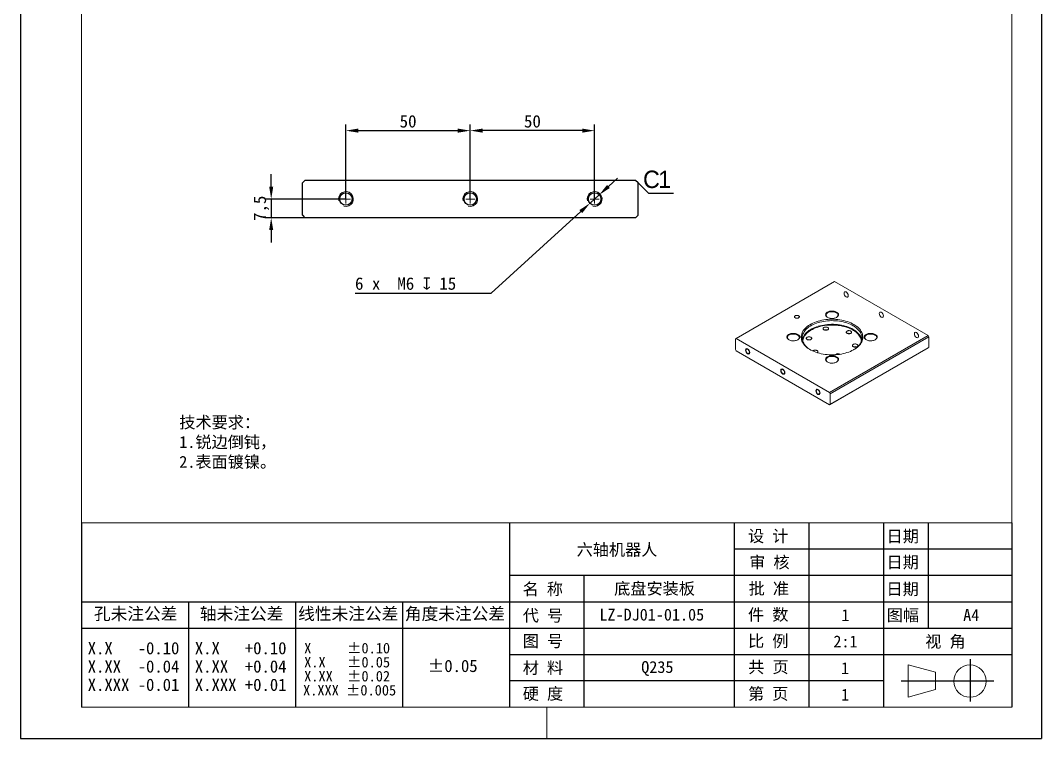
# Model space of a CAD drawing. Header units: millimetres. Extents: x 13 to 7248, y -1201 to 1478.
# Drawn here: x 4555.2 to 4965.8, y 15.6 to 304.4 of the extents above; entities that cross this region are included whole.
import ezdxf

# ---------------------------------------------------------------- set-up
doc = ezdxf.new("R2010")
doc.units = ezdxf.units.MM
doc.header["$LTSCALE"] = 5
doc.header["$PDSIZE"] = -1
doc.linetypes.add('CENTER2', pattern=[28.575, 19.05, -3.175, 3.175, -3.175])
doc.linetypes.add('SLD-实线', pattern=[0])
doc.layers.get('0').update_dxf_attribs({"lineweight": 30})
for name, color, linetype, lineweight in [('中心线层', 1, 'CENTER2', 13), ('粗实线', 7, 'SLD-实线', 15), ('细实线层', 5, 'Continuous', 15)]:
    doc.layers.add(name, color=color, linetype=linetype, lineweight=lineweight)
for name, color, linetype in [('图框', 7, 'SLD-实线'), ('文字层', 7, 'SLD-实线'), ('标注层', 96, 'SLD-实线')]:
    doc.layers.add(name, color=color, linetype=linetype)
doc.styles.add('SLDTEXTSTYLE1', font='', dxfattribs={"bigfont": 'bigfont'})
doc.styles.add('SLDTEXTSTYLE2', font='')
doc.styles.add('SLDTEXTSTYLE3', font='', dxfattribs={"bigfont": 'bigfont'})
doc.styles.get("Standard").update_dxf_attribs({"font": ''})
doc.styles.get('SLDTEXTSTYLE1').set_extended_font_data('宋体')
doc.styles.get('SLDTEXTSTYLE2').set_extended_font_data('宋体')
doc.styles.get('SLDTEXTSTYLE3').set_extended_font_data('汉仪长仿宋体')
doc.styles.get('Standard').set_extended_font_data('SimSun')
doc.dimstyles.new('副本2-1', dxfattribs={"dimscale": 2, "dimtxt": 2.5, "dimasz": 2.5, "dimexe": 1.25, "dimexo": 0, "dimtad": 1, "dimtoh": 1, "dimtxsty": 'Standard', "dimcen": 2.5, "dimclrt": 256, "dimadec": 0, "dimazin": 0, "dimtfac": 1, "dimtmove": 0, "dimatfit": 3, "dimfxl": 0, "dimarcsym": 0})

# ---------------------------------------------------------------- blocks, each defined once
blk = doc.blocks.new('SW_NOTE_0')
at = {"color": 0, "linetype": 'Continuous', "lineweight": 0, "char_height": 10.583, "attachment_point": 2}
for s, insert in [('X     ±0.10', (35.9, 12.3)), ('X.X   ±0.05', (35.9, -1.8)), ('X.XX  ±0.02', (35.9, -15.9)), (' X.XXX ±0.005', (34.8, -30))]:
    blk.add_mtext(s, dxfattribs=dict(at, insert=insert))
blk = doc.blocks.new('SW_NOTE_1')
at = {"color": 0, "linetype": 'Continuous', "lineweight": 0, "char_height": 12.312, "attachment_point": 2, "style": 'SLDTEXTSTYLE2'}
for s, insert in [('X.X   -0.10', (38.1, 14.3)), ('X.XX  -0.04', (38.1, -4.1)), ('X.XXX -0.01', (38.1, -22.5))]:
    blk.add_mtext(s, dxfattribs=dict(at, insert=insert))
blk = doc.blocks.new('SW_NOTE_2')
at = {"color": 0, "linetype": 'Continuous', "lineweight": 0, "char_height": 12.312, "attachment_point": 2, "style": 'SLDTEXTSTYLE2'}
for s, insert in [('X.X   +0.10', (38.1, 14.3)), ('X.XX  +0.04', (38.1, -4.1)), ('X.XXX +0.01', (38.1, -22.5))]:
    blk.add_mtext(s, dxfattribs=dict(at, insert=insert))
blk = doc.blocks.new('*D173')
at = {"layer": 'Defpoints', "color": 0}
for p in [(4787.96, 234.24), (4784.26, 230.88)]:
    blk.add_point(p, dxfattribs=at)
at = {"layer": '标注层', "color": 0, "lineweight": -2}
for p, q in [((4791.66, 237.61), (4795.36, 240.97)), ((4787.96, 234.24), (4784.26, 230.88)), ((4744.5, 194.73), (4780.56, 227.52)), ((4689.77, 194.73), (4744.5, 194.73))]:
    blk.add_line(p, q, dxfattribs=at)
at = {"layer": '标注层', "color": 0}
for points in [[(4791.1, 238.22), (4792.22, 236.99), (4787.96, 234.24)], [(4780, 228.13), (4781.12, 226.9), (4784.26, 230.88)]]:
    blk.add_solid(points, dxfattribs=at)
at = {"layer": '标注层', "insert": (4689.77, 201.08), "char_height": 5, "attachment_point": 1}
blk.add_mtext('6 x  M6 {\\fGDT|b0|i0|c134|p2;x} 15', dxfattribs=at)
blk = doc.blocks.new('*D174')
at = {"layer": 'Defpoints', "color": 0}
for p in [(4736.11, 260.06), (4686.11, 232.56), (4736.11, 232.56)]:
    blk.add_point(p, dxfattribs=at)
at = {"layer": '标注层', "color": 0, "lineweight": -2}
for p, q in [((4686.11, 232.56), (4686.11, 262.56)), ((4691.11, 260.06), (4731.11, 260.06)), ((4736.11, 232.56), (4736.11, 262.56))]:
    blk.add_line(p, q, dxfattribs=at)
at = {"layer": '标注层', "color": 0}
for points in [[(4691.11, 260.89), (4691.11, 259.23), (4686.11, 260.06)], [(4731.11, 260.89), (4731.11, 259.23), (4736.11, 260.06)]]:
    blk.add_solid(points, dxfattribs=at)
at = {"layer": '标注层', "insert": (4711.11, 266.31), "char_height": 5, "attachment_point": 2}
blk.add_mtext('50', dxfattribs=at)
blk = doc.blocks.new('*D175')
at = {"layer": 'Defpoints', "color": 0}
for p in [(4736.11, 260.06), (4736.11, 232.56), (4786.11, 232.56)]:
    blk.add_point(p, dxfattribs=at)
at = {"layer": '标注层', "color": 0, "lineweight": -2}
for p, q in [((4736.11, 232.56), (4736.11, 262.56)), ((4781.11, 260.06), (4741.11, 260.06)), ((4786.11, 232.56), (4786.11, 262.56))]:
    blk.add_line(p, q, dxfattribs=at)
at = {"layer": '标注层', "color": 0}
for points in [[(4741.11, 260.89), (4741.11, 259.23), (4736.11, 260.06)], [(4781.11, 260.89), (4781.11, 259.23), (4786.11, 260.06)]]:
    blk.add_solid(points, dxfattribs=at)
at = {"layer": '标注层', "insert": (4761.11, 266.31), "char_height": 5, "attachment_point": 2}
blk.add_mtext('50', dxfattribs=at)
blk = doc.blocks.new('*D176')
at = {"layer": 'Defpoints', "color": 0}
for p in [(4686.11, 232.56), (4656.07, 225.06), (4669.61, 225.06)]:
    blk.add_point(p, dxfattribs=at)
at = {"layer": '标注层', "color": 0, "lineweight": -2}
for p, q in [((4656.07, 237.56), (4656.07, 242.56)), ((4686.11, 232.56), (4653.57, 232.56)), ((4656.07, 232.56), (4656.07, 225.06)), ((4669.61, 225.06), (4653.57, 225.06)), ((4656.07, 220.06), (4656.07, 215.06))]:
    blk.add_line(p, q, dxfattribs=at)
at = {"layer": '标注层', "color": 0}
for points in [[(4655.24, 237.56), (4656.9, 237.56), (4656.07, 232.56)], [(4655.24, 220.06), (4656.9, 220.06), (4656.07, 225.06)]]:
    blk.add_solid(points, dxfattribs=at)
at = {"layer": '标注层', "insert": (4648.98, 228.81), "char_height": 5, "attachment_point": 2, "rotation": 90}
blk.add_mtext('7,5', dxfattribs=at)
blk = doc.blocks.new('SW_CHAMFER_DIMENSION_1')
at = {"layer": '标注层', "color": 0}
for p, q in [((-4.9, 10.3), (5.4, 0)), ((5.4, 0), (30.7, 0))]:
    blk.add_line(p, q, dxfattribs=at)
at = {"layer": '标注层', "color": 0, "char_height": 17.5, "attachment_point": 1, "style": 'SLDTEXTSTYLE3'}
for s, insert in [('C', (0, 22.6, 0.2)), ('1', (15.3, 22.6, 0.2))]:
    blk.add_mtext(s, dxfattribs=dict(at, insert=insert))
blk = doc.blocks.new('SW_CENTERMARKSYMBOL_12')
at = {"color": 0, "linetype": 'SLD-实线', "lineweight": 0}
for p, q in [((-2.5, 0), (-4.6, 0)), ((0, 0), (-2.5, 0)), ((0, 2.5), (0, 4.6)), ((0, 0), (0, 2.5)), ((0, 0), (0, -2.5)), ((0, 0), (2.5, 0)), ((2.5, 0), (4.6, 0)), ((0, -2.5), (0, -4.6))]:
    blk.add_line(p, q, dxfattribs=at)
blk = doc.blocks.new('SW_CENTERMARKSYMBOL_13')
at = {"color": 0, "linetype": 'SLD-实线', "lineweight": 0}
for p, q in [((-2.5, 0), (-4.6, 0)), ((0, 0), (-2.5, 0)), ((0, 2.5), (0, 4.6)), ((0, 0), (0, 2.5)), ((0, 0), (0, -2.5)), ((0, 0), (2.5, 0)), ((2.5, 0), (4.6, 0)), ((0, -2.5), (0, -4.6))]:
    blk.add_line(p, q, dxfattribs=at)
blk = doc.blocks.new('SW_CENTERMARKSYMBOL_14')
at = {"color": 0, "linetype": 'SLD-实线', "lineweight": 0}
for p, q in [((-2.5, 0), (-4.6, 0)), ((0, 0), (-2.5, 0)), ((0, 2.5), (0, 4.6)), ((0, 0), (0, 2.5)), ((0, 0), (0, -2.5)), ((0, 0), (2.5, 0)), ((2.5, 0), (4.6, 0)), ((0, -2.5), (0, -4.6))]:
    blk.add_line(p, q, dxfattribs=at)

msp = doc.modelspace()

# ---------------------------------------------------------------- linework, layer by layer
for p, q in [((4669.6122, 240.0603), (4668.6121, 239.0603)), ((4668.6121, 226.0603), (4668.6121, 239.0603)), ((4802.6122, 240.0603), (4669.6122, 240.0603)), ((4803.6122, 239.0603), (4802.6122, 240.0603)), ((4803.6122, 226.0603), (4803.6122, 239.0603)), ((4668.6121, 226.0603), (4669.6122, 225.0603)), ((4802.6122, 225.0603), (4803.6122, 226.0603)), ((4802.6122, 225.0603), (4669.6122, 225.0603))]:
    msp.add_line(p, q)
for centre in [(4686.1122, 232.5603), (4736.1122, 232.5603), (4786.1122, 232.5603)]:
    msp.add_circle(centre, 2.5)
at = {"layer": '图框'}
for p, q in [((4555.2352, 604.2494), (4555.2352, 15.6494)), ((4965.8352, 604.2494), (4965.8352, 15.6494)), ((4555.2352, 15.6494), (4965.8352, 15.6494))]:
    msp.add_line(p, q, dxfattribs=at)
at = {"layer": '文字层'}
for p, q in [((4579.8352, 102.4494), (4579.8352, 28.2494)), ((4751.8352, 102.4494), (4751.8352, 28.2494)), ((4842.2352, 102.4494), (4842.2352, 28.2494)), ((4872.2352, 102.4494), (4872.2352, 28.2494)), ((4902.2352, 102.4494), (4902.2352, 28.2494)), ((4920.2352, 102.4494), (4920.2352, 60.0494)), ((4953.8352, 102.4494), (4953.8352, 28.2494)), ((4953.8352, 91.8494), (4842.2352, 91.8494)), ((4953.8352, 81.2494), (4751.8352, 81.2494)), ((4781.8352, 81.2494), (4781.8352, 28.2494)), ((4579.8352, 70.6494), (4953.8352, 70.6494)), ((4622.8352, 70.6494), (4622.8352, 28.2494)), ((4665.8352, 70.6494), (4665.8352, 28.2494)), ((4708.8352, 70.6494), (4708.8352, 28.2494)), ((4579.8352, 60.0494), (4953.8352, 60.0494)), ((4751.8352, 49.4494), (4953.8352, 49.4494)), ((4937.063, 47.5622), (4937.063, 30.592)), ((4902.2352, 38.8494), (4751.8352, 38.8494)), ((4909.4094, 38.8494), (4925.9086, 38.8494)), ((4925.9086, 38.8494), (4946.574, 38.8494))]:
    msp.add_line(p, q, dxfattribs=at)
at = {"layer": '粗实线'}
for p, q in [((4579.8352, 592.2494), (4579.8352, 28.2494)), ((4953.8352, 592.2494), (4953.8352, 28.2494)), ((4579.8352, 102.4494), (4953.8352, 102.4494)), ((4912.198, 45.3494), (4912.198, 32.3494)), ((4923.2362, 42.3284), (4912.198, 45.3494)), ((4923.2362, 35.3704), (4923.2362, 42.3284)), ((4912.198, 32.3494), (4923.2362, 35.3704)), ((4579.8352, 28.2494), (4953.8352, 28.2494)), ((4579.8352, 28.2494), (4953.8352, 28.2494)), ((4766.8352, 28.2494), (4766.8352, 15.6494))]:
    msp.add_line(p, q, dxfattribs=at)
msp.add_circle((4937.063, 38.7399), 6.5, dxfattribs=at)
at = {"layer": '细实线层'}
for p, q in [((4882.5785, 199.351), (4842.9805, 176.4916)), ((4882.5785, 199.351), (4920.1966, 177.6346)), ((4880.5986, 154.7751), (4920.1966, 177.6346)), ((4920.4794, 177.1447), (4880.8815, 154.2852)), ((4920.1966, 177.6346), (4920.4794, 177.1447)), ((4920.4794, 172.8986), (4920.4794, 177.1447)), ((4842.9805, 176.4916), (4842.6977, 176.3283)), ((4842.6977, 172.0822), (4842.6977, 176.3283)), ((4880.5986, 154.7751), (4842.9805, 176.4916)), ((4920.1966, 172.7353), (4880.5986, 149.8759)), ((4880.8815, 150.0392), (4920.4794, 172.8986)), ((4920.4794, 172.8986), (4920.1966, 172.7353)), ((4842.6977, 172.0822), (4842.9805, 171.5923)), ((4880.5986, 149.8759), (4842.9805, 171.5923)), ((4880.8815, 154.2852), (4880.5986, 154.7751)), ((4880.8815, 150.0392), (4880.8815, 154.2852)), ((4880.5986, 149.8759), (4880.8815, 150.0392))]:
    msp.add_line(p, q, dxfattribs=at)
at = {"layer": '细实线层', "flags": 128}
for points in [[(4887.2454, 195.1871), (4886.9207, 195.3), (4886.6454, 195.2465), (4886.4615, 195.0348), (4886.3969, 194.6971), (4886.4615, 194.2848), (4886.6454, 193.8608), (4886.9207, 193.4894), (4887.2454, 193.2274), (4887.5701, 193.1145), (4887.8454, 193.168), (4888.0294, 193.3797), (4888.0939, 193.7174), (4888.0294, 194.1297), (4887.8454, 194.5537), (4887.5701, 194.925), (4887.2454, 195.1871)], [(4868.1535, 185.6354), (4868.2975, 185.5302), (4868.3957, 185.4087), (4868.4426, 185.2775), (4868.4359, 185.1435), (4868.3758, 185.014), (4868.2656, 184.896), (4868.1112, 184.7959), (4867.921, 184.719), (4867.7052, 184.6695), (4867.4755, 184.6501), (4867.2442, 184.6618), (4867.0238, 184.704), (4866.8262, 184.7743), (4866.662, 184.8691), (4866.5401, 184.9832), (4866.4671, 185.1104), (4866.4469, 185.2439), (4866.4805, 185.3766), (4866.5662, 185.5011), (4866.6994, 185.6109), (4866.8729, 185.7), (4867.0772, 185.7637), (4867.3015, 185.7983), (4867.5336, 185.8022), (4867.761, 185.7751), (4867.9714, 185.7185), (4868.1535, 185.6354)], [(4883.427, 187.1049), (4883.6751, 186.939), (4883.8788, 186.7541), (4884.0336, 186.5541), (4884.1363, 186.3431), (4884.1847, 186.1258), (4884.1777, 185.9067), (4884.1156, 185.6905), (4883.9996, 185.4819), (4883.8323, 185.2852), (4883.6171, 185.1047), (4883.3587, 184.9442), (4883.0625, 184.8071), (4882.735, 184.6964), (4882.383, 184.6144), (4882.014, 184.5628), (4881.6361, 184.5429), (4881.257, 184.5549), (4880.8851, 184.5986), (4880.5282, 184.6731), (4880.1938, 184.7769), (4879.8892, 184.9076), (4879.6208, 185.0625), (4879.3943, 185.2384), (4879.2146, 185.4314), (4879.0855, 185.6375), (4879.0098, 185.8522), (4878.989, 186.071), (4879.0236, 186.2892), (4879.1129, 186.5022), (4879.2549, 186.7054), (4879.4467, 186.8945), (4879.6842, 187.0654), (4879.9622, 187.2146), (4880.2749, 187.3388), (4880.6156, 187.4354), (4880.977, 187.5024), (4881.3514, 187.5383), (4881.731, 187.5423), (4882.1074, 187.5143), (4882.4729, 187.455), (4882.8194, 187.3657), (4883.1398, 187.2481), (4883.427, 187.1049)], [(4883.2856, 186.8599), (4883.0137, 186.995), (4882.71, 187.1052), (4882.3812, 187.188), (4882.0348, 187.2416), (4881.6783, 187.2648), (4881.3199, 187.257), (4880.9674, 187.2185), (4880.6288, 187.1501), (4880.3117, 187.0534), (4880.0231, 186.9304), (4879.7694, 186.784), (4879.5564, 186.6174), (4879.3888, 186.4343), (4879.2703, 186.2388), (4879.2037, 186.0354), (4879.1902, 185.8284), (4879.2304, 185.6227), (4879.3232, 185.4227), (4879.4667, 185.2329), (4879.6575, 185.0575), (4879.8233, 184.9416)], [(4883.3538, 184.9416), (4883.4077, 184.9765), (4883.6207, 185.1431), (4883.7883, 185.3262), (4883.9068, 185.5217), (4883.9735, 185.7251), (4883.9869, 185.9321), (4883.9467, 186.1378), (4883.8539, 186.3379), (4883.7104, 186.5276), (4883.5196, 186.703), (4883.2856, 186.8599)], [(4901.3876, 187.023), (4901.0628, 187.1359), (4900.7876, 187.0824), (4900.6036, 186.8707), (4900.539, 186.533), (4900.6036, 186.1207), (4900.7876, 185.6967), (4901.0628, 185.3254), (4901.3876, 185.0633), (4901.7123, 184.9504), (4901.9876, 185.0039), (4902.1715, 185.2156), (4902.2361, 185.5533), (4902.1715, 185.9656), (4901.9876, 186.3896), (4901.7123, 186.761), (4901.3876, 187.023)], [(4890.3567, 182.1248), (4890.917, 181.7792), (4891.4365, 181.413), (4891.913, 181.0277), (4892.3443, 180.6252), (4892.7286, 180.207), (4893.0642, 179.7751), (4893.3496, 179.3313), (4893.5836, 178.8777), (4893.7651, 178.416), (4893.8933, 177.9485), (4893.9678, 177.4771), (4893.9881, 177.0039), (4893.9543, 176.5309), (4893.8663, 176.0603), (4893.7247, 175.5941), (4893.5299, 175.1342), (4893.283, 174.6829), (4892.9849, 174.2419), (4892.637, 173.8132), (4892.2408, 173.3988), (4891.798, 173.0004), (4891.3106, 172.6198), (4890.7807, 172.2585), (4890.2105, 171.9183), (4889.6027, 171.6006), (4888.9598, 171.3068), (4888.2847, 171.0382), (4887.5803, 170.7959), (4886.8497, 170.581), (4886.0961, 170.3944), (4885.3227, 170.237), (4884.5331, 170.1095), (4883.7306, 170.0123), (4882.9187, 169.946), (4882.101, 169.9108), (4881.2811, 169.9069), (4880.4625, 169.9343), (4879.6488, 169.9928), (4878.8436, 170.0823), (4878.0504, 170.2023), (4877.2727, 170.3523), (4876.5138, 170.5316), (4875.7772, 170.7395), (4875.0659, 170.9751), (4874.3832, 171.2372), (4873.732, 171.5249), (4873.1151, 171.8367), (4872.5353, 172.1715), (4871.9951, 172.5276), (4871.4968, 172.9035), (4871.0427, 173.2976), (4870.6347, 173.7082), (4870.2745, 174.1335), (4869.9639, 174.5716), (4869.7041, 175.0205), (4869.4962, 175.4784), (4869.3412, 175.9433), (4869.2398, 176.413), (4869.1924, 176.8855), (4869.1992, 177.3589), (4869.2601, 177.8309), (4869.375, 178.2996), (4869.5432, 178.7629), (4869.7642, 179.2188), (4870.0368, 179.6652), (4870.36, 180.1002), (4870.7323, 180.522), (4871.152, 180.9286), (4871.6174, 181.3184), (4872.1263, 181.6895), (4872.6767, 182.0404), (4873.266, 182.3696), (4873.8917, 182.6755), (4874.5511, 182.9569), (4875.2412, 183.2125), (4875.9591, 183.4412), (4876.7016, 183.6421), (4877.4655, 183.8141), (4878.2474, 183.9567), (4879.0439, 184.0691), (4879.8515, 184.1509), (4880.6668, 184.2016), (4881.4861, 184.2212), (4882.3058, 184.2095), (4883.1224, 184.1665), (4883.9322, 184.0924), (4884.7319, 183.9876), (4885.5177, 183.8526), (4886.2864, 183.6878), (4887.0346, 183.4941), (4887.7589, 183.2722), (4888.4563, 183.0232), (4889.1236, 182.7482), (4889.758, 182.4483), (4890.3567, 182.1248)], [(4890.0738, 181.6349), (4889.4881, 181.9511), (4888.8672, 182.2441), (4888.2137, 182.5124), (4887.5306, 182.755), (4886.821, 182.9707), (4886.088, 183.1585), (4885.3349, 183.3177), (4884.5651, 183.4474), (4883.782, 183.5472), (4882.9891, 183.6166), (4882.1899, 183.6552), (4881.388, 183.6629), (4880.5871, 183.6397), (4879.7906, 183.5857), (4879.0022, 183.5011), (4878.2253, 183.3863), (4877.4634, 183.2417), (4876.7199, 183.0681), (4875.9982, 182.8663), (4875.3015, 182.637), (4874.6328, 182.3814), (4873.9952, 182.1006), (4873.3916, 181.7958), (4872.8245, 181.4685), (4872.2966, 181.12), (4871.8101, 180.7519), (4871.3674, 180.3659), (4870.9703, 179.9637), (4870.6206, 179.5471), (4870.3199, 179.1179), (4870.0695, 178.678), (4869.8706, 178.2295), (4869.724, 177.7744), (4869.6304, 177.3146), (4869.5902, 176.8522), (4869.6036, 176.3893), (4869.6706, 175.928), (4869.7907, 175.4702), (4869.9636, 175.0182), (4870.1883, 174.5737), (4870.464, 174.139), (4870.7894, 173.7159), (4871.163, 173.3062), (4871.5832, 172.9119), (4872.048, 172.5346), (4872.5555, 172.1761), (4872.9628, 171.9205)], [(4869.8012, 176.5651), (4869.8706, 176.7598), (4870.0695, 177.2083), (4870.3199, 177.6481), (4870.6206, 178.0773), (4870.9703, 178.4939), (4871.3674, 178.8961), (4871.8101, 179.2821), (4872.2966, 179.6502), (4872.8245, 179.9987), (4873.3916, 180.3261), (4873.9952, 180.6308), (4874.6328, 180.9117), (4875.3015, 181.1672), (4875.9982, 181.3965), (4876.7199, 181.5984), (4877.4634, 181.7719), (4878.2253, 181.9165), (4879.0022, 182.0313), (4879.7906, 182.1159), (4880.5871, 182.17), (4881.388, 182.1932), (4882.1899, 182.1854), (4882.9891, 182.1468), (4883.782, 182.0774), (4884.5651, 181.9776), (4885.3349, 181.8479), (4886.088, 181.6887), (4886.821, 181.5009), (4887.5306, 181.2852), (4888.2137, 181.0427), (4888.8672, 180.7743), (4889.4881, 180.4814), (4890.0738, 180.1651), (4890.6217, 179.827), (4891.1291, 179.4685), (4891.594, 179.0913), (4892.0141, 178.6969), (4892.3877, 178.2873), (4892.7131, 177.8641), (4892.9888, 177.4294), (4893.2136, 176.985), (4893.3657, 176.5954)], [(4893.3746, 175.4342), (4893.3545, 175.6206), (4893.2672, 176.078), (4893.1265, 176.5309), (4892.9333, 176.9773), (4892.6883, 177.4152), (4892.3926, 177.8425), (4892.0476, 178.2573), (4891.6549, 178.6577), (4891.2163, 179.0419), (4890.7338, 179.4082), (4890.2095, 179.7547), (4889.6459, 180.0801), (4889.0455, 180.3828), (4888.4111, 180.6613), (4887.7455, 180.9146), (4887.0519, 181.1413), (4886.3334, 181.3404), (4885.5932, 181.5111), (4884.8347, 181.6525), (4884.0614, 181.7641), (4883.2768, 181.8453), (4882.4846, 181.8957), (4881.6882, 181.9151), (4880.8914, 181.9035), (4880.0978, 181.8608), (4879.3109, 181.7873), (4878.5345, 181.6833), (4877.772, 181.5492), (4877.0269, 181.3858), (4876.3026, 181.1937), (4875.6025, 180.9738), (4874.9296, 180.7271), (4874.2872, 180.4547), (4873.678, 180.158), (4873.105, 179.8381), (4872.5706, 179.4967), (4872.0774, 179.1352), (4871.6276, 178.7554), (4871.2233, 178.3588), (4870.8662, 177.9474), (4870.5581, 177.5231), (4870.3003, 177.0877), (4870.094, 176.6432), (4869.9401, 176.1917), (4869.8394, 175.7353), (4869.8025, 175.4342)], [(4878.3261, 180.0075), (4878.5187, 179.9188), (4878.7406, 179.8571), (4878.9807, 179.8255), (4879.2271, 179.8255), (4879.4672, 179.8571), (4879.6891, 179.9188), (4879.8817, 180.0075), (4880.0353, 180.1186), (4880.1422, 180.2468), (4880.197, 180.3854), (4880.197, 180.5276), (4880.1422, 180.6662), (4880.0353, 180.7943), (4879.8817, 180.9055), (4879.6891, 180.9942), (4879.4672, 181.0559), (4879.2271, 181.0875), (4878.9807, 181.0875), (4878.7406, 181.0559), (4878.5187, 180.9942), (4878.3261, 180.9055), (4878.1725, 180.7943), (4878.0656, 180.6662), (4878.0108, 180.5276), (4878.0108, 180.3854), (4878.0656, 180.2468), (4878.1725, 180.1186), (4878.3261, 180.0075)], [(4890.2144, 171.9205), (4890.3526, 172.0044), (4890.8806, 172.3529), (4891.367, 172.721), (4891.8098, 173.107), (4892.2069, 173.5092), (4892.5565, 173.9259), (4892.8572, 174.355), (4893.1076, 174.7949), (4893.3065, 175.2434), (4893.4531, 175.6985), (4893.5467, 176.1583), (4893.5869, 176.6207), (4893.5735, 177.0836), (4893.5066, 177.5449), (4893.3864, 178.0027), (4893.2136, 178.4548), (4892.9888, 178.8992), (4892.7131, 179.3339), (4892.3877, 179.7571), (4892.0141, 180.1667), (4891.594, 180.561), (4891.1291, 180.9383), (4890.6217, 181.2968), (4890.0738, 181.6349)], [(4867.8707, 178.1244), (4868.1188, 177.9586), (4868.3224, 177.7736), (4868.4772, 177.5736), (4868.5799, 177.3626), (4868.6283, 177.1453), (4868.6214, 176.9262), (4868.5593, 176.71), (4868.4433, 176.5014), (4868.2759, 176.3047), (4868.0607, 176.1242), (4867.8023, 175.9637), (4867.5062, 175.8266), (4867.1786, 175.7159), (4866.8266, 175.6339), (4866.4577, 175.5824), (4866.0797, 175.5624), (4865.7007, 175.5744), (4865.3288, 175.6181), (4864.9718, 175.6926), (4864.6375, 175.7964), (4864.3328, 175.9271), (4864.0644, 176.082), (4863.838, 176.2579), (4863.6583, 176.4509), (4863.5292, 176.657), (4863.4534, 176.8717), (4863.4326, 177.0905), (4863.4673, 177.3087), (4863.5566, 177.5217), (4863.6986, 177.7249), (4863.8904, 177.914), (4864.1278, 178.0849), (4864.4058, 178.2341), (4864.7185, 178.3583), (4865.0592, 178.455), (4865.4206, 178.5219), (4865.7951, 178.5578), (4866.1746, 178.5618), (4866.5511, 178.5338), (4866.9165, 178.4745), (4867.2631, 178.3852), (4867.5834, 178.2676), (4867.8707, 178.1244)], [(4867.7293, 177.8795), (4867.4574, 178.0145), (4867.1537, 178.1247), (4866.8249, 178.2075), (4866.4784, 178.2611), (4866.122, 178.2843), (4865.7635, 178.2765), (4865.4111, 178.238), (4865.0725, 178.1697), (4864.7553, 178.0729), (4864.4667, 177.9499), (4864.2131, 177.8035), (4864.0001, 177.6369), (4863.8325, 177.4538), (4863.714, 177.2584), (4863.6473, 177.0549), (4863.6339, 176.848), (4863.6741, 176.6422), (4863.7669, 176.4422), (4863.9103, 176.2524), (4864.1012, 176.077), (4864.267, 175.9611)], [(4867.7974, 175.9611), (4867.8513, 175.996), (4868.0644, 176.1626), (4868.232, 176.3457), (4868.3504, 176.5412), (4868.4171, 176.7446), (4868.4305, 176.9516), (4868.3904, 177.1573), (4868.2975, 177.3574), (4868.1541, 177.5472), (4867.9633, 177.7225), (4867.7293, 177.8795)], [(4869.6563, 176.0016), (4869.724, 176.3046), (4869.8012, 176.5651)], [(4871.5379, 176.0887), (4871.7304, 176.0001), (4871.9524, 175.9384), (4872.1925, 175.9067), (4872.4388, 175.9067), (4872.679, 175.9384), (4872.9009, 176.0001), (4873.0935, 176.0887), (4873.2471, 176.1999), (4873.3539, 176.328), (4873.4088, 176.4666), (4873.4088, 176.6088), (4873.3539, 176.7475), (4873.2471, 176.8756), (4873.0935, 176.9868), (4872.9009, 177.0754), (4872.679, 177.1371), (4872.4388, 177.1688), (4872.1925, 177.1688), (4871.9524, 177.1371), (4871.7304, 177.0754), (4871.5379, 176.9868), (4871.3843, 176.8756), (4871.2774, 176.7475), (4871.2226, 176.6088), (4871.2226, 176.4666), (4871.2774, 176.328), (4871.3843, 176.1999), (4871.5379, 176.0887)], [(4887.599, 178.5731), (4887.7916, 178.4844), (4888.0135, 178.4227), (4888.2536, 178.3911), (4888.5, 178.3911), (4888.7401, 178.4227), (4888.962, 178.4844), (4889.1546, 178.5731), (4889.3082, 178.6843), (4889.4151, 178.8124), (4889.4699, 178.951), (4889.4699, 179.0932), (4889.4151, 179.2319), (4889.3082, 179.36), (4889.1546, 179.4712), (4888.962, 179.5598), (4888.7401, 179.6215), (4888.5, 179.6532), (4888.2536, 179.6532), (4888.0135, 179.6215), (4887.7916, 179.5598), (4887.599, 179.4712), (4887.4454, 179.36), (4887.3385, 179.2319), (4887.2837, 179.0932), (4887.2837, 178.951), (4887.3385, 178.8124), (4887.4454, 178.6843), (4887.599, 178.5731)], [(4898.9834, 178.1244), (4899.2315, 177.9586), (4899.4351, 177.7736), (4899.5899, 177.5736), (4899.6926, 177.3626), (4899.741, 177.1453), (4899.7341, 176.9262), (4899.672, 176.71), (4899.556, 176.5014), (4899.3886, 176.3047), (4899.1734, 176.1242), (4898.915, 175.9637), (4898.6189, 175.8266), (4898.2913, 175.7159), (4897.9393, 175.6339), (4897.5704, 175.5824), (4897.1924, 175.5624), (4896.8134, 175.5744), (4896.4415, 175.6181), (4896.0845, 175.6926), (4895.7502, 175.7964), (4895.4455, 175.9271), (4895.1771, 176.082), (4894.9507, 176.2579), (4894.771, 176.4509), (4894.6419, 176.657), (4894.5661, 176.8717), (4894.5453, 177.0905), (4894.58, 177.3087), (4894.6692, 177.5217), (4894.8113, 177.7249), (4895.0031, 177.914), (4895.2405, 178.0849), (4895.5185, 178.2341), (4895.8312, 178.3583), (4896.1719, 178.455), (4896.5333, 178.5219), (4896.9078, 178.5578), (4897.2873, 178.5618), (4897.6638, 178.5338), (4898.0292, 178.4745), (4898.3758, 178.3852), (4898.6961, 178.2676), (4898.9834, 178.1244)], [(4898.842, 177.8795), (4898.5701, 178.0145), (4898.2664, 178.1247), (4897.9376, 178.2075), (4897.5911, 178.2611), (4897.2347, 178.2843), (4896.8762, 178.2765), (4896.5237, 178.238), (4896.1852, 178.1697), (4895.868, 178.0729), (4895.5794, 177.9499), (4895.3258, 177.8035), (4895.1128, 177.6369), (4894.9452, 177.4538), (4894.8267, 177.2584), (4894.76, 177.0549), (4894.7466, 176.848), (4894.7868, 176.6422), (4894.8796, 176.4422), (4895.023, 176.2524), (4895.2139, 176.077), (4895.3797, 175.9611)], [(4898.9101, 175.9611), (4898.964, 175.996), (4899.1771, 176.1626), (4899.3447, 176.3457), (4899.4631, 176.5412), (4899.5298, 176.7446), (4899.5432, 176.9516), (4899.5031, 177.1573), (4899.4102, 177.3574), (4899.2668, 177.5472), (4899.076, 177.7225), (4898.842, 177.8795)], [(4915.5297, 178.8589), (4915.205, 178.9718), (4914.9297, 178.9183), (4914.7458, 178.7066), (4914.6812, 178.3689), (4914.7458, 177.9567), (4914.9297, 177.5326), (4915.205, 177.1613), (4915.5297, 176.8992), (4915.8544, 176.7864), (4916.1297, 176.8398), (4916.3136, 177.0516), (4916.3782, 177.3892), (4916.3136, 177.8015), (4916.1297, 178.2256), (4915.8544, 178.5969), (4915.5297, 178.8589)], [(4890.0836, 173.22), (4890.2762, 173.1313), (4890.4981, 173.0696), (4890.7383, 173.038), (4890.9846, 173.038), (4891.2248, 173.0696), (4891.4467, 173.1313), (4891.6393, 173.22), (4891.7929, 173.3312), (4891.8997, 173.4593), (4891.9545, 173.5979), (4891.9545, 173.7401), (4891.8997, 173.8787), (4891.7929, 174.0069), (4891.6393, 174.118), (4891.4467, 174.2067), (4891.2248, 174.2684), (4890.9846, 174.3), (4890.7383, 174.3), (4890.4981, 174.2684), (4890.2762, 174.2067), (4890.0836, 174.118), (4889.9301, 174.0069), (4889.8232, 173.8787), (4889.7684, 173.7401), (4889.7684, 173.5979), (4889.8232, 173.4593), (4889.9301, 173.3312), (4890.0836, 173.22)], [(4847.6474, 172.3277), (4847.9722, 172.0656), (4848.2474, 171.6943), (4848.4314, 171.2702), (4848.496, 170.858), (4848.4314, 170.5203), (4848.2474, 170.3086), (4847.9722, 170.2551), (4847.6474, 170.368), (4847.3227, 170.63), (4847.0474, 171.0013), (4846.8635, 171.4254), (4846.7989, 171.8377), (4846.8635, 172.1753), (4847.0474, 172.387), (4847.3227, 172.4405), (4847.6474, 172.3277)], [(4846.9403, 171.756), (4846.9594, 171.5567), (4847.0155, 171.3461), (4847.1058, 171.1357), (4847.2252, 170.9366), (4847.3674, 170.7597), (4847.5247, 170.6146), (4847.6886, 170.5089), (4847.8502, 170.4485), (4848.001, 170.4366), (4848.1327, 170.4738), (4848.2382, 170.5581), (4848.3119, 170.685), (4848.3498, 170.8476), (4848.3498, 171.0372), (4848.3119, 171.2435), (4848.2382, 171.4555), (4848.1327, 171.6616), (4848.001, 171.8509), (4847.8502, 172.013), (4847.6886, 172.1392), (4847.5247, 172.2228), (4847.3674, 172.2593), (4847.2252, 172.2465), (4847.1058, 172.1854), (4847.0155, 172.0791), (4846.9594, 171.9333), (4846.9403, 171.756)], [(4875.6478, 170.7797), (4875.7317, 170.8468), (4875.8386, 170.9749), (4875.8934, 171.1135), (4875.8934, 171.2557), (4875.8386, 171.3943), (4875.7317, 171.5225), (4875.5782, 171.6336), (4875.3856, 171.7223), (4875.1636, 171.784), (4874.9235, 171.8156), (4874.6772, 171.8156), (4874.437, 171.784), (4874.2151, 171.7223), (4874.0225, 171.6336), (4873.8689, 171.5225), (4873.827, 171.4804)], [(4883.427, 169.1439), (4883.6751, 168.9781), (4883.8788, 168.7931), (4884.0336, 168.5931), (4884.1363, 168.3821), (4884.1847, 168.1648), (4884.1777, 167.9457), (4884.1156, 167.7295), (4883.9996, 167.5209), (4883.8323, 167.3242), (4883.6171, 167.1437), (4883.3587, 166.9832), (4883.0625, 166.8461), (4882.735, 166.7354), (4882.383, 166.6534), (4882.014, 166.6019), (4881.6361, 166.5819), (4881.257, 166.5939), (4880.8851, 166.6376), (4880.5282, 166.7121), (4880.1938, 166.8159), (4879.8892, 166.9466), (4879.6208, 167.1016), (4879.3943, 167.2774), (4879.2146, 167.4704), (4879.0855, 167.6765), (4879.0098, 167.8912), (4878.989, 168.11), (4879.0236, 168.3282), (4879.1129, 168.5412), (4879.2549, 168.7444), (4879.4467, 168.9335), (4879.6842, 169.1044), (4879.9622, 169.2536), (4880.2749, 169.3778), (4880.6156, 169.4745), (4880.977, 169.5414), (4881.3514, 169.5773), (4881.731, 169.5813), (4882.1074, 169.5533), (4882.4729, 169.494), (4882.8194, 169.4047), (4883.1398, 169.2871), (4883.427, 169.1439)], [(4883.2856, 168.899), (4883.0137, 169.034), (4882.71, 169.1442), (4882.3812, 169.227), (4882.0348, 169.2806), (4881.6783, 169.3038), (4881.3199, 169.2961), (4880.9674, 169.2576), (4880.6288, 169.1892), (4880.3117, 169.0924), (4880.0231, 168.9694), (4879.7694, 168.823), (4879.5564, 168.6564), (4879.3888, 168.4733), (4879.2703, 168.2779), (4879.2037, 168.0744), (4879.1902, 167.8675), (4879.2304, 167.6617), (4879.3232, 167.4617), (4879.4667, 167.2719), (4879.6575, 167.0965), (4879.8233, 166.9806)], [(4883.3538, 166.9806), (4883.4077, 167.0155), (4883.6207, 167.1821), (4883.7883, 167.3652), (4883.9068, 167.5607), (4883.9735, 167.7641), (4883.9869, 167.9711), (4883.9467, 168.1769), (4883.8539, 168.3769), (4883.7104, 168.5667), (4883.5196, 168.742), (4883.2856, 168.899)], [(4861.7896, 164.1636), (4862.1143, 163.9015), (4862.3896, 163.5302), (4862.5735, 163.1061), (4862.6381, 162.6939), (4862.5735, 162.3562), (4862.3896, 162.1445), (4862.1143, 162.091), (4861.7896, 162.2039), (4861.4649, 162.4659), (4861.1896, 162.8372), (4861.0056, 163.2613), (4860.941, 163.6736), (4861.0056, 164.0113), (4861.1896, 164.223), (4861.4649, 164.2765), (4861.7896, 164.1636)], [(4861.0825, 163.5919), (4861.1015, 163.3926), (4861.1577, 163.1821), (4861.2479, 162.9716), (4861.3673, 162.7725), (4861.5095, 162.5957), (4861.6668, 162.4505), (4861.8307, 162.3448), (4861.9924, 162.2844), (4862.1431, 162.2725), (4862.2748, 162.3097), (4862.3804, 162.394), (4862.454, 162.5209), (4862.4919, 162.6835), (4862.4919, 162.8731), (4862.454, 163.0794), (4862.3804, 163.2914), (4862.2748, 163.4975), (4862.1431, 163.6868), (4861.9924, 163.8489), (4861.8307, 163.9752), (4861.6668, 164.0588), (4861.5095, 164.0952), (4861.3673, 164.0825), (4861.2479, 164.0213), (4861.1577, 163.915), (4861.1015, 163.7692), (4861.0825, 163.5919)], [(4875.9317, 155.9995), (4876.2564, 155.7375), (4876.5317, 155.3661), (4876.7156, 154.9421), (4876.7802, 154.5298), (4876.7156, 154.1921), (4876.5317, 153.9804), (4876.2564, 153.9269), (4875.9317, 154.0398), (4875.607, 154.3018), (4875.3317, 154.6732), (4875.1478, 155.0972), (4875.0832, 155.5095), (4875.1478, 155.8472), (4875.3317, 156.0589), (4875.607, 156.1124), (4875.9317, 155.9995)], [(4875.2246, 155.4279), (4875.2437, 155.2285), (4875.2998, 155.018), (4875.39, 154.8075), (4875.5095, 154.6084), (4875.6516, 154.4316), (4875.8089, 154.2864), (4875.9728, 154.1808), (4876.1345, 154.1203), (4876.2853, 154.1084), (4876.417, 154.1456), (4876.5225, 154.2299), (4876.5962, 154.3568), (4876.634, 154.5194), (4876.634, 154.709), (4876.5962, 154.9153), (4876.5225, 155.1273), (4876.417, 155.3335), (4876.2853, 155.5227), (4876.1345, 155.6848), (4875.9728, 155.8111), (4875.8089, 155.8947), (4875.6516, 155.9311), (4875.5095, 155.9184), (4875.39, 155.8572), (4875.2998, 155.7509), (4875.2437, 155.6052), (4875.2246, 155.4279)]]:
    msp.add_lwpolyline(points, dxfattribs=at)
at = {"layer": '细实线层'}
for centre, radius, start, end in [((4686.1122, 232.5603), 3, 255, 195), ((4686.1122, 232.5603), 3, 255, 195), ((4736.1122, 232.5603), 3, 255, 195), ((4736.1122, 232.5603), 3, 255, 195), ((4786.1122, 232.5603), 3, 255, 195), ((4786.1122, 232.5603), 3, 255, 195), ((4879.1039, 178.2294), 1.7856, 70.98334, 109.01666), ((4888.3768, 176.7951), 1.7856, 70.983267, 109.016733), ((4889.3177, 175.221), 4.275, 10.520438, 18.754007), ((4872.3157, 174.3107), 1.7856, 70.98333, 109.01667), ((4890.8615, 171.442), 1.7856, 70.983299, 109.016701), ((4884.0902, 168.9815), 1.4375, 55.455938, 137.464413)]:
    msp.add_arc(centre, radius, start, end, dxfattribs=at)

# ---------------------------------------------------------------- block references
at = {"layer": '中心线层', "xscale": 0.4000000000000909, "yscale": 0.4000000000000004, "zscale": 0.4}
for name, p in [('SW_CENTERMARKSYMBOL_14', (4686.1122, 232.5603)), ('SW_CENTERMARKSYMBOL_13', (4736.1122, 232.5603)), ('SW_CENTERMARKSYMBOL_12', (4786.1122, 232.5603))]:
    msp.add_blockref(name, p, dxfattribs=at)
at = {"layer": '文字层', "xscale": 0.4000000000000909, "yscale": 0.4000000000000004, "zscale": 0.4}
for name, p in [('SW_NOTE_1', (4585.4837, 48.742)), ('SW_NOTE_2', (4628.5609, 48.742)), ('SW_NOTE_0', (4672.2405, 49.2179))]:
    msp.add_blockref(name, p, dxfattribs=at)
at = {"layer": '标注层', "xscale": 0.4000000000000909, "yscale": 0.4000000000000004, "zscale": 0.4}
msp.add_blockref('SW_CHAMFER_DIMENSION_1', (4805.5829, 234.943), dxfattribs=at)

# ---------------------------------------------------------------- texts
at = {"layer": '文字层', "color": 7, "linetype": 'SLD-实线', "lineweight": 0, "insert": (4619.1072, 145.1726), "char_height": 4.7625, "attachment_point": 1, "style": 'SLDTEXTSTYLE2'}
msp.add_mtext('技术要求：\\P1.锐边倒钝，\\P2.表面镀镍。', dxfattribs=at)
at = {"layer": '文字层', "attachment_point": 2}
for s, insert, char_height, style in [('设 计', (4855.9234, 99.4622), 4.7625, 'SLDTEXTSTYLE2'), ('日期', (4910.0264, 99.3681), 4.7625, 'SLDTEXTSTYLE2'), ('六轴机器人', (4795.1303, 93.9796), 4.7625, 'SLDTEXTSTYLE2'), ('审 核', (4856.3974, 88.8983), 4.7625, 'SLDTEXTSTYLE2'), ('日期', (4909.9716, 88.9358), 4.7625, 'SLDTEXTSTYLE2'), ('名 称', (4765.2802, 78.1621), 4.7625, 'SLDTEXTSTYLE2'), ('底盘安装板', (4810.2254, 78.3444), 4.7625, 'SLDTEXTSTYLE2'), ('批 准', (4856.1683, 78.3444), 4.7625, 'SLDTEXTSTYLE2'), ('日期', (4909.9388, 78.1514), 4.7625, 'SLDTEXTSTYLE2'), ('孔未注公差', (4601.5874, 68.31), 4.925, 'SLDTEXTSTYLE2'), ('轴未注公差', (4644.1798, 68.31), 4.925, 'SLDTEXTSTYLE2'), ('线性未注公差', (4687.0531, 68.31), 4.925, 'SLDTEXTSTYLE2'), ('角度未注公差', (4729.9535, 68.31), 4.925, 'SLDTEXTSTYLE2'), ('代 号', (4765.3402, 67.5133), 4.7625, 'SLDTEXTSTYLE2'), ('LZ-DJ01-01.05', (4809.1092, 67.861), 4.7625, 'SLDTEXTSTYLE1'), ('件 数', (4855.9234, 67.861), 4.7625, 'SLDTEXTSTYLE2'), ('1', (4886.9754, 67.6483), 4.7625, 'SLDTEXTSTYLE1'), ('图幅', (4910.0563, 67.6483), 4.7625, 'SLDTEXTSTYLE2'), ('A4', (4937.554, 67.6994), 4.7625, 'SLDTEXTSTYLE1'), ('图 号', (4765.3402, 57.2461), 4.7625, 'SLDTEXTSTYLE2'), ('比 例', (4855.9234, 57.2461), 4.7625, 'SLDTEXTSTYLE2'), ('视 角', (4927.1579, 57.0311), 4.7625, 'SLDTEXTSTYLE2'), ('2:1', (4886.9754, 57.0685), 4.7625, 'SLDTEXTSTYLE1'), ('±0.05', (4729.016, 47.325), 4.925, 'SLDTEXTSTYLE1'), ('材 料', (4765.3402, 46.4665), 4.7625, 'SLDTEXTSTYLE2'), ('Q235', (4811.3416, 46.793), 4.7625, 'SLDTEXTSTYLE1'), ('共 页', (4856.0003, 46.793), 4.7625, 'SLDTEXTSTYLE2'), ('1', (4886.8309, 46.3371), 4.7625, 'SLDTEXTSTYLE1'), ('硬 度', (4765.3402, 36.0766), 4.7625, 'SLDTEXTSTYLE2'), ('第 页', (4855.9234, 36.0766), 4.7625, 'SLDTEXTSTYLE2'), ('1', (4886.8615, 35.6816), 4.7625, 'SLDTEXTSTYLE1')]:
    msp.add_mtext(s, dxfattribs=dict(at, insert=insert, char_height=char_height, style=style))

# ---------------------------------------------------------------- dimensions: what is measured, and where the dimension line sits
at = {"layer": '标注层'}
for p1, picture, middle in [((4686.1122, 232.5603), '*D174', (4711.1122, 260.0603)), ((4786.1122, 232.5603), '*D175', (4761.1122, 260.0603))]:
    dim = msp.add_linear_dim(base=(4736.1122, 260.0603), p1=p1, p2=(4736.1122, 232.5603), dimstyle='副本2-1', dxfattribs=at)
    dim.commit()
    dim.dimension.update_dxf_attribs({"geometry": picture, "text_midpoint": middle, "dimtype": 160})
dim = msp.add_linear_dim(base=(4656.069, 225.0603), p1=(4686.1122, 232.5603), p2=(4669.6122, 225.0603), angle=90, dimstyle='副本2-1', dxfattribs=at)
dim.commit()
dim.dimension.update_dxf_attribs({"geometry": '*D176', "text_midpoint": (4656.069, 228.8103), "dimtype": 160})
dim = msp.add_diameter_dim_2p(p1=(4787.9619, 234.2421), p2=(4784.2624, 230.8786), text='6 x  M6 {\\fGDT|b0|i0|c134|p2;x} 15', dimstyle='副本2-1', dxfattribs=at)
dim.commit()
dim.dimension.update_dxf_attribs({"geometry": '*D173', "text_midpoint": (4712.0377, 194.7257), "dimtype": 163})

doc.saveas('drawing.dxf')
